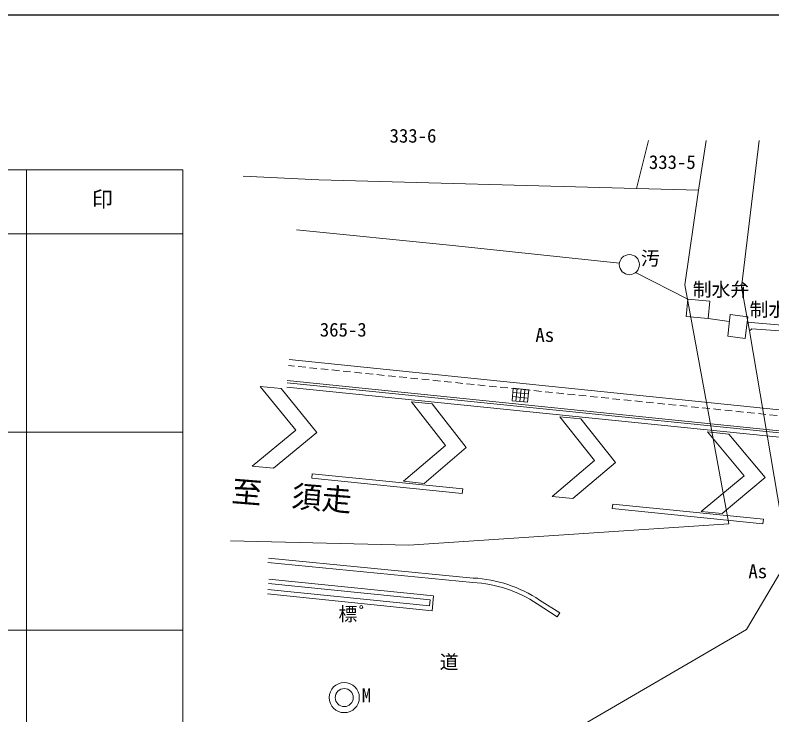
# Model space of a CAD drawing. Units: millimetres, scale not verified. Extents: x 5000 to 205306, y 5000 to 143512.
# Drawn here: x 52813 to 77970, y 120253 to 143512 of the extents above; entities that cross this region are included whole.
import ezdxf
from ezdxf.enums import TextEntityAlignment as Align

# ---------------------------------------------------------------- set-up
doc = ezdxf.new("R2010")
doc.units = ezdxf.units.MM
doc.header["$LTSCALE"] = 250
doc.linetypes.add('USER2', pattern=[1.5, 1, -0.5])
for name, color, linetype, lineweight in [('その他', 7, 'Continuous', 13), ('ベクトルデータ', 5, 'Continuous', 13), ('図枠', 7, 'Continuous', 13), ('地番名', 5, 'Continuous', 13), ('汎用Layer', 8, 'Continuous', 13), ('現況', 8, 'Continuous', 13), ('道路標識', 8, 'Continuous', 13)]:
    doc.layers.add(name, color=color, linetype=linetype, lineweight=lineweight)
doc.styles.add('ＭＳ ゴシック', font='')
doc.styles.add('ＭＳ 明朝', font='')
doc.styles.get('ＭＳ ゴシック').set_extended_font_data('MS Gothic')
doc.styles.get('ＭＳ 明朝').set_extended_font_data('MS Mincho')

msp = doc.modelspace()

# ---------------------------------------------------------------- linework, layer by layer
at = {"layer": 'その他'}
for p, q in [((8103.3, 138375.1), (58384.9, 138375.1)), ((53188.3, 138375.1), (53188.3, 136245.1)), ((58384.9, 138375.1), (58384.9, 136245.1)), ((8103.3, 136245.1), (58384.9, 136245.1)), ((53188.3, 136245.1), (53188.3, 84539.4)), ((58384.9, 136245.1), (58384.9, 84539.4)), ((58384.9, 129655.1), (8103.3, 129655.1)), ((58384.9, 123065.1), (8103.3, 123065.1))]:
    msp.add_line(p, q, dxfattribs=at)
at = {"layer": 'ベクトルデータ'}
msp.add_line((73870.8, 139346.8), (73475.2, 137748.5), dxfattribs=at)
for points in [[(75786.3, 139346.8), (75530.1, 137696.7), (75078.7, 134546), (76539.2, 126602.7), (65905.5, 125893.3), (59970.7, 126036.3)], [(77553.4, 139346.8), (76957.9, 134472.5), (77225.6, 133014.6), (78511.5, 125426.2)], [(84134.5, 138567.4), (81938.3, 133479.5), (81637.5, 132776.2), (78511.5, 125426.2), (77128.9, 123091.1), (70494.5, 119219.4), (69105.1, 118147.9), (60195.2, 111222.8), (59185.6, 110504.3)], [(75530.1, 137696.7), (73475.2, 137748.5), (62911.5, 138032.2), (60393.4, 138158)], [(81637.5, 132776.2), (77309.4, 133082), (77225.6, 133014.6)]]:
    msp.add_lwpolyline(points, dxfattribs=at)
at = {"layer": '図枠', "lineweight": 25}
msp.add_lwpolyline([(5040.8, 5000), (205168.5, 5044), (205305.8, 143512), (5000, 143509.7)], close=True, dxfattribs=at)
at = {"layer": '現況'}
for p, q in [((73440.9, 134956.3), (75174.1, 134073)), ((75852.9, 133428.2), (76552.7, 133330.9)), ((78909.6, 130326.7), (61922.2, 132063.2)), ((78849.2, 129629.3), (61851, 131366.9)), ((61840.4, 131143.1), (78832.4, 129419.8)), ((61855.5, 131292.3), (78844.4, 129569.3)), ((69503.4, 131097.6), (69461.6, 130680.4)), ((69632.1, 131084.7), (69590.3, 130667.5)), ((69760.8, 131071.8), (69719, 130654.6)), ((69861.7, 130780.8), (69346.9, 130832.3)), ((69875.6, 130919.9), (69360.8, 130971.4)), ((62692.5, 128268), (62677.4, 128118.8)), ((67679.8, 127613), (62677.4, 128118.8)), ((67694.8, 127762.2), (62692.5, 128268)), ((67679.8, 127613), (67694.8, 127762.2)), ((72663.5, 127108.8), (72678.5, 127258.1)), ((77672.5, 126604.9), (72663.5, 127108.8)), ((77687.5, 126754.2), (72678.5, 127258.1)), ((77672.5, 126604.9), (77687.5, 126754.2)), ((61216.3, 125312.7), (68031.4, 124652.1)), ((61230.7, 125462), (68042.5, 124801.7)), ((61233.5, 124619.5), (66607.9, 124071.9)), ((61248.7, 124768.8), (66722.6, 124211)), ((61213.2, 124420.6), (66587.7, 123873)), ((61198, 124271.3), (66671.9, 123713.6)), ((66587.7, 123873), (66607.9, 124071.9)), ((66722.6, 124211), (66671.9, 123713.6)), ((70247.3, 124070.9), (70917.2, 123643.5)), ((70165.3, 123945.3), (70836.5, 123517)), ((70836.5, 123517), (70917.2, 123643.5))]:
    msp.add_line(p, q, dxfattribs=at)
at = {"layer": '現況', "linetype": 'USER2'}
msp.add_line((78889.3, 130127.8), (61901.9, 131864.3), dxfattribs=at)
at = {"layer": '現況'}
for points in [[(62167.7, 136370.7), (67258.5, 135865.5), (72901.6, 135268.8)], [(77147.6, 133309.5), (81545.1, 132931.5), (81743, 132902.6), (82237.7, 132830.1)]]:
    msp.add_lwpolyline(points, dxfattribs=at)
for points in [[(75123.5, 133491.7), (75852.9, 133428.2), (75903.5, 134009.5), (75174.1, 134073)], [(76588.4, 133557.2), (76501.2, 132837), (77080, 132766.9), (77167.3, 133487.1)], [(69889.5, 131058.9), (69374.7, 131110.5), (69332.9, 130693.3), (69847.7, 130641.8)], [(69847.7, 130641.8), (69332.9, 130693.3), (69374.7, 131110.5), (69889.5, 131058.9)]]:
    msp.add_lwpolyline(points, close=True, dxfattribs=at)
for centre, radius in [((73232.9, 135218.8), 335), ((64319.9, 123836.7), 50), ((63755.2, 120827), 500), ((63755.2, 120827), 300)]:
    msp.add_circle(centre, radius, dxfattribs=at)
for radius, start, end in [(4387.4, 56.31223, 87.01125), (4237.4, 56.29218, 87.05595)]:
    msp.add_arc((67813.8, 120420.3), radius, start, end, dxfattribs=at)
at = {"layer": '道路標識'}
for p, q in [((60961.8, 131172.7), (61662.1, 131101.6)), ((65990.5, 130662.5), (66676.4, 130592.9)), ((70917.5, 130159.6), (71615.1, 130088.4)), ((75831.4, 129660.2), (76542.2, 129588)), ((60697.7, 128518.2), (61397.2, 128448.3)), ((65725, 128015.8), (66413.7, 127947)), ((70664.1, 127512), (71354, 127441.4)), ((75620, 127017.9), (76318.7, 126948.5))]:
    msp.add_line(p, q, dxfattribs=at)
for points in [[(60961.8, 131172.7), (62141.2, 129713.5), (60697.7, 128518.2)], [(61662.1, 131101.6), (62840.7, 129643.5), (61397.2, 128448.3)], [(65990.5, 130662.5), (67116.7, 129206.4), (65725, 128015.8)], [(66676.4, 130592.9), (67803.4, 129135.8), (66413.7, 127947)], [(70917.5, 130159.6), (72077.8, 128710.4), (70664.1, 127512)], [(71615.1, 130088.4), (72772, 128643.3), (71354, 127441.4)], [(75831.4, 129660.2), (77045.1, 128202.7), (75620, 127017.9)], [(76542.2, 129588), (77749.6, 128138.1), (76318.7, 126948.5)]]:
    msp.add_lwpolyline(points, dxfattribs=at)

# ---------------------------------------------------------------- texts
at = {"layer": 'その他', "style": 'ＭＳ ゴシック'}
msp.add_text('印', height=520.5, dxfattribs=at).set_placement((55358.4, 136977.7), align=Align.BOTTOM_LEFT)
at = {"layer": '地番名', "style": 'ＭＳ 明朝'}
for s, p in [('333-6', (65260.1, 139136)), ('365-3', (62941.4, 132689.9)), ('道', (66927.7, 121645.3))]:
    msp.add_text(s, height=458.2, dxfattribs=at).set_placement(p, align=Align.BOTTOM_LEFT)
msp.add_text('333-5', height=458.2, dxfattribs=at).set_placement((73881.1, 138626.7), align=Align.MIDDLE_LEFT)
at = {"layer": '汎用Layer', "style": 'ＭＳ ゴシック'}
for s, p in [('汚', (73618.1, 135063.5)), ('制水弁', (75340.3, 134025.8)), ('制水弁', (77231.3, 133359.4)), ('As', (70107.6, 132512.5)), ('As', (77189, 124659.2)), ('標', (63561.9, 123239)), ('M', (64336.2, 120536.5))]:
    msp.add_text(s, height=458.2, dxfattribs=at).set_placement(p, align=Align.BOTTOM_LEFT)
msp.add_text('至\u3000須走', height=733.1, rotation=355.389, dxfattribs=at).set_placement((59973, 127113.3), align=Align.BOTTOM_LEFT)

doc.saveas('drawing.dxf')
